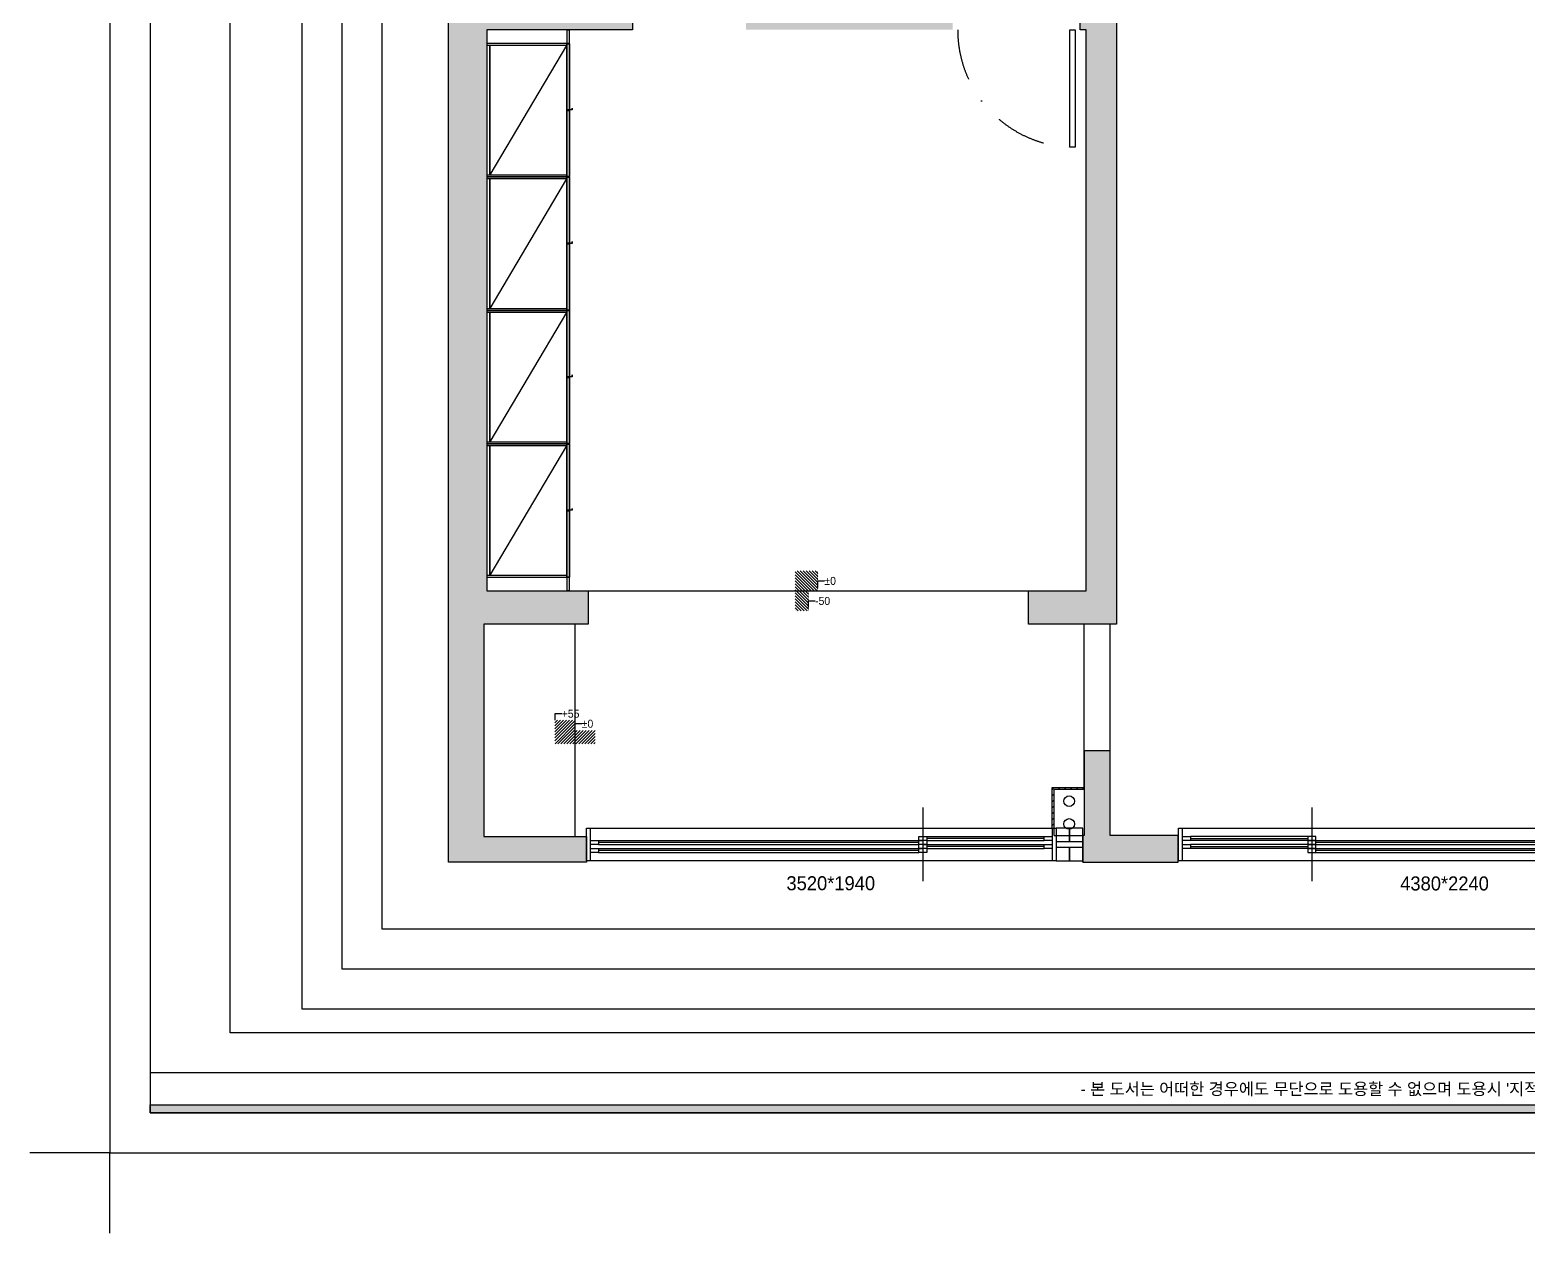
# Model space of a CAD drawing. Header units: millimetres. Extents: x -551172 to 227904, y -3435 to 261611.
# Drawn here: x 141304 to 152533, y 77080 to 86096 of the extents above; entities that cross this region are included whole.
import ezdxf
from ezdxf.enums import TextEntityAlignment as Align

# ---------------------------------------------------------------- set-up
doc = ezdxf.new("R2010")
doc.units = ezdxf.units.MM
doc.header["$LTSCALE"] = 100
doc.linetypes.add('DASHDOT', pattern=[25.4, 12.7, -6.35, 0, -6.35])
doc.layers.get('DEFPOINTS').update_dxf_attribs({"color": 248})
for name, color, linetype in [('C-LEVEL', 7, 'Continuous'), ('C-LEVEL @ 1', 7, 'Continuous'), ('C-SYM', 7, 'Continuous'), ('F-DOOR', 6, 'Continuous'), ('F-HAT', 251, 'Continuous'), ('F-LEVEL', 7, 'Continuous'), ('F-TEXT @ 1', 3, 'Continuous'), ('F-WALL1', 2, 'Continuous'), ('F-WALL2', 3, 'Continuous'), ('F-WIN', 4, 'Continuous'), ('FORM(YOURNAME)-1', 1, 'Continuous'), ('FORM(YOURNAME)-11', 1, 'Continuous')]:
    doc.layers.add(name, color=color, linetype=linetype)
doc.layers.add('DEFPOINTS @ 1', color=248, linetype='Continuous', plot=False)
doc.styles.get("Standard").update_dxf_attribs({"font": 'romans.shx'})
doc.styles.add('YOURNAME', font='HYWULM.TTF')
doc.dimstyles.get("Standard").update_dxf_attribs({"dimtxt": 0.18, "dimasz": 0.18, "dimexe": 0.18, "dimexo": 0.0625, "dimgap": 0.09, "dimtad": 0, "dimtih": 1, "dimtoh": 1, "dimdec": 4, "dimzin": 0, "dimdsep": 46, "dimtxsty": 'Standard', "dimcen": 0.09, "dimadec": 0, "dimazin": 0, "dimtfac": 1, "dimtdec": 4, "dimtofl": 0, "dimtmove": 0, "dimatfit": 3, "dimfxl": 0, "dimtolj": 1, "dimtzin": 0, "dimarcsym": 0})

# ---------------------------------------------------------------- blocks, each defined once
blk = doc.blocks.new('FORM-ELEVATION')
at = {"layer": 'FORM(YOURNAME)-11'}
h = blk.add_hatch(color=256, dxfattribs=at)
h.dxf.hatch_style = 1
h.paths.add_polyline_path([(-10309, 35708), (71691, 35708), (71691, 35508), (-10309, 35508)])
h.paths.add_polyline_path([(-10309, -21492), (71691, -21492), (71691, -21692), (-10309, -21692)])
at = {"layer": 'DEFPOINTS', "color": 158}
blk.add_line((62481, -20692), (-10309, -20692), dxfattribs=at)
for points in [[(-10309, -21692), (71691, -21692), (71691, 35708), (-10309, 35708)], [(-8309, 33708), (61071, 33708), (61071, -19692), (-8309, -19692)]]:
    blk.add_lwpolyline(points, close=True, dxfattribs=at)
at = {"layer": 'DEFPOINTS', "color": 1}
blk.add_lwpolyline([(-11309, -24692), (-11309, -22692), (-13309, -22692)], dxfattribs=at)
at = {"layer": 'FORM(YOURNAME)-11', "color": 250}
blk.add_lwpolyline([(-11309, -22692), (72691, -22692), (72691, 36708), (-11309, 36708)], close=True, dxfattribs=at)
at = {"layer": 'FORM(YOURNAME)-11'}
blk.add_lwpolyline([(-10309, -21492), (71691, -21492), (71691, -21692), (-10309, -21692)], close=True, dxfattribs=at)
at = {"layer": 'FORM(YOURNAME)-11', "color": 1, "style": 'YOURNAME'}
blk.add_text("- 본 도서는 어떠한 경우에도 무단으로 도용할 수 없으며 도용시 '지적재산권' 보호에 관한 법률에 의거, 법적 분쟁이 발생합니다.  또한 본 도서에 관한 모든 저작권은 당사에 있습니다. -", height=300, dxfattribs=at).set_placement((28146, -21092), align=Align.MIDDLE_CENTER)
at = {"layer": 'FORM(YOURNAME)-11', "color": 3, "style": 'YOURNAME'}
for tag, height, p in [('1', 450, (71041, -1219)), ('2', 450, (71041, -1863)), ('3', 450, (71041, -3150)), ('4', 450, (71041, -5081)), ('5', 515, (71041, -7398)), ('6', 515, (71041, -9650)), ('7', 515, (71041, -11903)), ('8', 515, (71041, -14155)), ('9', 515, (71041, -16408)), ('10', 515, (66791, -18596)), ('11', 515, (71041, -18660)), ('12', 515, (66791, -20848)), ('13', 515, (71041, -20848))]:
    blk.add_attdef(tag, text='', height=height, dxfattribs=at).set_placement(p, align=Align.MIDDLE_RIGHT)
blk = doc.blocks.new('*U697')
at = {"layer": 'FORM(YOURNAME)-1', "xscale": 0.3, "yscale": 0.3, "zscale": 0.3}
blk.add_blockref('FORM-ELEVATION', (145297, 84488), dxfattribs=at)
blk = doc.blocks.new('C-SYM-LEVEL-2')
at = {"layer": 'C-SYM', "style": 'YOURNAME'}
blk.add_attdef('부위', text='', height=60, dxfattribs=at).set_placement((-68456, -41157), align=Align.MIDDLE_LEFT)
at = {"layer": 'DEFPOINTS @ 1', "has_arrowhead": 0}
blk.add_leader([(-68506, -41107), (-68506, -41157), (-68456, -41157)], dimstyle='Standard', override={"dimscale": 1, "dimasz": 1, "dimtxsty": 'YOURNAME', "dimldrblk": 'Dot'}, dxfattribs=at)
blk = doc.blocks.new('*U707')
at = {"layer": 'C-LEVEL'}
ref = blk.add_blockref('C-SYM-LEVEL-2', (213896, 39741), dxfattribs=dict(at, xscale=-1, rotation=180))
ref.add_attrib('부위', '%%P0', dxfattribs={"layer": 'C-LEVEL @ 1', "height": 60, "style": 'YOURNAME'}).set_placement((145440, 80897), align=Align.MIDDLE_LEFT)
blk = doc.blocks.new('*U708')
at = {"layer": 'C-LEVEL'}
ref = blk.add_blockref('C-SYM-LEVEL-2', (213746, 39816), dxfattribs=dict(at, xscale=-1, rotation=180))
ref.add_attrib('부위', '+55', dxfattribs={"layer": 'C-LEVEL @ 1', "height": 60, "style": 'YOURNAME'}).set_placement((145290, 80972), align=Align.MIDDLE_LEFT)
blk = doc.blocks.new('*U709')
at = {"layer": 'C-LEVEL'}
ref = blk.add_blockref('C-SYM-LEVEL-2', (215646, 40660), dxfattribs=dict(at, xscale=-1, rotation=180))
ref.add_attrib('부위', '-50', dxfattribs={"layer": 'C-LEVEL @ 1', "height": 60, "style": 'YOURNAME'}).set_placement((147189, 81817), align=Align.MIDDLE_LEFT)
blk = doc.blocks.new('*U710')
at = {"layer": 'C-LEVEL'}
ref = blk.add_blockref('C-SYM-LEVEL-2', (215716, 40810), dxfattribs=dict(at, xscale=-1, rotation=180))
ref.add_attrib('부위', '%%p0', dxfattribs={"layer": 'C-LEVEL @ 1', "height": 60, "style": 'YOURNAME'}).set_placement((147259, 81967), align=Align.MIDDLE_LEFT)

msp = doc.modelspace()

# ---------------------------------------------------------------- hatches: boundary and pattern name
at = {"layer": 'C-LEVEL'}
h = msp.add_hatch(dxfattribs=at)
h.set_pattern_fill('ANSI31', color=1, scale=5, angle=90)
h.set_pattern_definition([(135, (115358.297, 403486.05), (-11.22532015, -11.22532015), [])])
h.paths.add_polyline_path([(147039.1, 82041.8), (147039.1, 81741.8), (147139.1, 81741.8), (147139.1, 81891.8), (147209.1, 81891.8), (147209.1, 82041.8)])
h = msp.add_hatch(dxfattribs=at)
h.set_pattern_fill('ANSI31', color=1, scale=5, angle=180)
h.set_pattern_definition([(225, (-174185.903, 49071.47), (11.22532015, -11.22532015), [])])
h.paths.add_polyline_path([(145239.6, 80747.3), (145539.6, 80747.3), (145539.6, 80847.3), (145389.6, 80847.3), (145389.6, 80922.3), (145239.6, 80922.3)])
at = {"layer": 'F-HAT'}
h = msp.add_hatch(color=256, dxfattribs=at)
h.dxf.hatch_style = 1
h.paths.add_polyline_path([(146000.6, 91301.8), (146042.1, 91616.8), (144642.1, 91616.8), (144642.1, 93089.8), (145217.1, 93089.8), (145217.1, 93320.8), (144442.1, 93320.8), (144442.1, 79859.8), (145476.6, 79859.8), (145476.6, 80052.8), (144706.6, 80052.8), (144706.6, 81641.8), (145489.6, 81641.8), (145489.6, 81891.8), (144729.6, 81891.8), (144729.6, 86096.8), (145820.6, 86096.8), (145820.6, 86256.8), (144729.6, 86256.8), (144729.6, 88346.8), (146070.6, 88346.8), (146070.6, 88496.8), (144690.6, 88496.8), (144690.6, 91301.8)])
h.paths.add_polyline_path([(147533.6, 91301.8), (147533.6, 88496.8), (146858.6, 88496.8), (146858.6, 88346.8), (147533.6, 88346.8), (147533.6, 86256.8), (146670.6, 86256.8), (146670.6, 86096.8), (148220.6, 86096.8), (148220.6, 86256.8), (147705.6, 86256.8), (147705.6, 87608.8), (148405.6, 87608.8), (148405.6, 87763.8), (147695.6, 87763.8), (147695.6, 91300.8), (148485.6, 91300.8), (148485.6, 91915.8), (147700.6, 91915.8), (147700.6, 93120.8), (148460.6, 93120.8), (148460.6, 93320.8), (146834.6, 93320.8), (146834.6, 93089.8), (147544.6, 93089.8), (147544.6, 92186.8), (146802.1, 92186.8), (146802.1, 91616.8), (146843.6, 91301.8)])
h.paths.add_polyline_path([(146952.1, 91616.8), (146952.1, 92036.8), (147544.6, 92036.8), (147544.6, 91616.8)], flags=16)
h.paths.add_polyline_path([(147700.6, 91450.8), (147700.6, 91765.8), (148335.6, 91765.8), (148335.6, 91450.8)], flags=16)
h.paths.add_polyline_path([(149448.6, 86256.8), (149175.6, 86256.8), (149175.6, 86096.8), (149220.6, 86096.8), (149220.6, 81891.8), (148788.6, 81891.8), (148788.6, 81641.8), (149448.6, 81641.8), (149448.6, 81836.8)])
h.paths.add_polyline_path([(149401.6, 80059.8), (149401.6, 80694.8), (149206.6, 80694.8), (149206.6, 80402.8), (149206.6, 80059.8), (149196.6, 80059.8), (149196.6, 79859.8), (149911.6, 79859.8), (149911.6, 80059.8)])
h.paths.add_polyline_path([(154995.6, 80469.8), (155500.6, 80469.8), (155500.6, 80724.8), (154995.6, 80724.8), (154995.6, 85991.8), (156935.6, 85991.8), (156935.6, 85371.8), (157085.6, 85371.8), (157085.6, 85689.8), (157400.6, 85689.8), (157400.6, 85847.8), (157120.6, 85847.8), (157120.6, 86194.8), (154804.6, 86194.8), (154804.6, 80059.8), (154294.6, 80059.8), (154294.6, 79859.8), (154995.6, 79859.8), (154995.6, 80044.8)])
h.paths.add_polyline_path([(154995.6, 80044.8), (154995.6, 79859.8), (156640.6, 79859.8, 0.1911323), (158008.8, 80469.8), (157795.6, 80469.8), (157773.9, 80469.8, -0.1512783), (156640.6, 80044.8)])
h.paths.add_polyline_path([(158998.6, 80469.8), (158998.6, 80669.8), (158485.6, 80669.8), (158485.6, 85689.8), (158530.6, 85689.8), (158530.6, 85847.8), (158250.6, 85847.8), (158250.6, 85689.8), (158295.6, 85689.8), (158295.6, 80724.8), (157795.6, 80724.8), (157795.6, 80469.8)])
h.paths.add_polyline_path([(161980.6, 80469.8), (161980.6, 89425.8), (159090.6, 89425.8), (159090.6, 88310.8), (159005.6, 88310.8), (159005.6, 88150.8), (159090.6, 88150.8), (159090.6, 87350.8), (159250.6, 87350.8), (159250.6, 89200.8), (161780.6, 89200.8), (161780.6, 87505.8), (160035.6, 87505.8), (160035.6, 87350.8), (160965.6, 87350.8), (160965.6, 86142.8), (159700.6, 86142.8), (159700.6, 85847.8), (159380.6, 85847.8), (159380.6, 85689.8), (159695.6, 85689.8), (159695.6, 85364.8), (159848.6, 85364.8), (159848.6, 85984.8), (161788.6, 85984.8), (161788.6, 80669.8), (161278.6, 80669.8), (161278.6, 80469.8)])
h.paths.add_polyline_path([(161120.6, 86142.8), (161120.6, 87350.8), (161780.6, 87350.8), (161780.6, 86142.8)], flags=16)
h.paths.add_polyline_path([(155585.6, 87650.8), (155585.6, 87805.8), (153180.6, 87805.8), (153180.6, 92845.8), (153690.6, 92845.8), (153690.6, 93045.8), (153180.6, 93045.8), (153180.6, 93320.8), (152465.6, 93320.8), (152465.6, 93120.8), (153000.6, 93120.8), (153000.6, 90795.8), (152600.6, 90795.8), (152600.6, 90550.8), (152995.6, 90550.8), (152995.6, 87650.8)])
h.paths.add_polyline_path([(156675.6, 88310.8), (156675.6, 91102.8), (157445.6, 91102.8), (157445.6, 93045.8), (156205.6, 93045.8), (156205.6, 92845.8), (157237.6, 92845.8), (157237.6, 91575.8), (156485.6, 91575.8), (156485.6, 87805.8), (156435.6, 87805.8), (156435.6, 87650.8), (156670.6, 87650.8), (156670.6, 88150.8), (157090.6, 88150.8), (157090.6, 88310.8)])
h.paths.add_polyline_path([(156675.6, 91202.8), (156675.6, 91475.8), (157237.6, 91475.8), (157237.6, 91202.8)], flags=16)
h.paths.add_polyline_path([(159090.6, 90422.8), (159350.6, 90422.8), (159350.6, 91232.8), (159090.6, 91232.8)])
h.paths.add_polyline_path([(150970.6, 91300.8), (150970.6, 90550.8), (151240.6, 90550.8), (151240.6, 91640.8), (149970.6, 91640.8), (149970.6, 91300.8)])
h = msp.add_hatch(dxfattribs=at)
h.set_pattern_fill('ANSI31', color=256, scale=10)
h.paths.add_polyline_path([(148981.6, 80402.8), (149206.6, 80402.8), (149206.6, 80417.8), (148966.6, 80417.8), (148966.6, 80114.8), (148981.6, 80114.8)])
h = msp.add_hatch(dxfattribs=at)
h.set_pattern_fill('ANSI31', color=256, scale=10)
h.paths.add_polyline_path([(149913.1, 80059.8), (149911.6, 80059.8), (149911.6, 79869.8), (149913.1, 79869.8)])

# ---------------------------------------------------------------- linework, layer by layer
at = {"layer": 'C-LEVEL', "color": 2, "const_width": 2}
for points in [[(147139.1, 81741.8), (147139.1, 81891.8), (147209.1, 81891.8), (147209.1, 82041.8)], [(145539.6, 80847.3), (145389.6, 80847.3), (145389.6, 80922.3), (145239.6, 80922.3)]]:
    msp.add_lwpolyline(points, dxfattribs=at)
at = {"layer": 'DEFPOINTS'}
for points in [[(163080.6, 94145.8), (143342.1, 94145.8), (143342.1, 78759.8), (163080.6, 78759.8)], [(162780.6, 93845.8), (143642.1, 93845.8), (143642.1, 79059.8), (162780.6, 79059.8)], [(162480.6, 93545.8), (143942.1, 93545.8), (143942.1, 79359.8), (162480.6, 79359.8)]]:
    msp.add_lwpolyline(points, close=True, dxfattribs=at)
at = {"layer": 'F-DOOR'}
msp.add_lwpolyline([(149098.1, 86096.8), (149138.1, 86096.8), (149138.1, 85216.8), (149098.1, 85216.8)], close=True, dxfattribs=at)
at = {"layer": 'F-DOOR', "color": 1, "linetype": 'DASHDOT', "ltscale": 0.3}
msp.add_arc((149138.1, 86096.8), 880, 180, 270, dxfattribs=at)
at = {"layer": 'F-HAT'}
for p, q in [((145329.6, 86094.3), (145329.6, 85994.3)), ((145347.6, 86094.3), (145329.6, 86094.3)), ((145347.6, 85994.3), (145347.6, 86094.3)), ((145329.6, 85994.3), (144729.6, 85994.3)), ((144729.6, 85994.3), (144729.6, 84994.3)), ((145329.6, 85979.3), (144729.6, 85979.3)), ((144748.6, 85979.3), (144748.6, 85009.3)), ((144752.6, 85009.3), (144752.6, 85979.3)), ((144752.6, 85009.3), (145329.6, 85979.3)), ((145329.6, 84994.3), (145329.6, 85994.3)), ((145329.6, 85994.3), (145347.6, 85994.3)), ((145330.6, 85991.5), (145331.4, 85992.3)), ((145330.6, 85498.1), (145330.6, 85991.5)), ((145331.4, 85992.3), (145347.7, 85992.3)), ((145347.7, 85992.3), (145348.5, 85991.5)), ((145348.5, 85991.5), (145348.5, 85498.1)), ((145329.6, 85500.8), (145330.6, 85500.8)), ((145329.6, 85496.3), (145329.6, 85500.8)), ((145369.4, 85496.3), (145329.6, 85496.3)), ((145330.6, 85500.8), (145330.6, 85497.3)), ((145331.4, 85497.3), (145330.6, 85498.1)), ((145330.6, 85497.3), (145349.3, 85497.3)), ((145347.7, 85497.3), (145331.4, 85497.3)), ((145348.5, 85498.1), (145347.7, 85497.3)), ((145349.3, 85497.3), (145349.3, 85502.3)), ((145349.3, 85502.3), (145350.3, 85502.3)), ((145350.3, 85502.3), (145350.3, 85498.5)), ((145350.3, 85498.5), (145367, 85498.5)), ((145367, 85498.5), (145367.1, 85498.6)), ((145367.1, 85498.6), (145367.2, 85498.7)), ((145367.2, 85510.6), (145367.2, 85510.8)), ((145367.2, 85510.8), (145367.4, 85510.8)), ((145367.2, 85498.7), (145367.2, 85510.6)), ((145367.4, 85510.8), (145369.4, 85510.8)), ((145369.4, 85510.8), (145369.6, 85510.8)), ((145369.6, 85496.4), (145369.4, 85496.3)), ((145369.6, 85510.8), (145369.6, 85510.6)), ((145369.6, 85510.6), (145369.6, 85496.5)), ((145369.6, 85496.5), (145369.6, 85496.4)), ((144729.6, 85009.3), (145329.6, 85009.3)), ((144729.6, 84994.3), (145329.6, 84994.3)), ((145329.6, 84994.3), (144729.6, 84994.3)), ((144729.6, 84994.3), (144729.6, 83994.3)), ((145329.6, 84979.3), (144729.6, 84979.3)), ((144748.6, 84979.3), (144748.6, 84009.3)), ((144752.6, 84009.3), (144752.6, 84979.3)), ((144752.6, 84009.3), (145329.6, 84979.3)), ((145329.6, 83994.3), (145329.6, 84994.3)), ((145330.6, 84991.5), (145331.4, 84992.3)), ((145330.6, 84498.1), (145330.6, 84991.5)), ((145331.4, 84992.3), (145347.7, 84992.3)), ((145347.7, 84992.3), (145348.5, 84991.5)), ((145348.5, 84991.5), (145348.5, 84498.1)), ((145329.6, 84500.8), (145330.6, 84500.8)), ((145329.6, 84496.3), (145329.6, 84500.8)), ((145369.4, 84496.3), (145329.6, 84496.3)), ((145330.6, 84500.8), (145330.6, 84497.3)), ((145331.4, 84497.3), (145330.6, 84498.1)), ((145330.6, 84497.3), (145349.3, 84497.3)), ((145347.7, 84497.3), (145331.4, 84497.3)), ((145348.5, 84498.1), (145347.7, 84497.3)), ((145349.3, 84497.3), (145349.3, 84502.3)), ((145349.3, 84502.3), (145350.3, 84502.3)), ((145350.3, 84502.3), (145350.3, 84498.5)), ((145350.3, 84498.5), (145367, 84498.5)), ((145367, 84498.5), (145367.1, 84498.6)), ((145367.1, 84498.6), (145367.2, 84498.7)), ((145367.2, 84510.6), (145367.2, 84510.8)), ((145367.2, 84510.8), (145367.4, 84510.8)), ((145367.2, 84498.7), (145367.2, 84510.6)), ((145367.4, 84510.8), (145369.4, 84510.8)), ((145369.4, 84510.8), (145369.6, 84510.8)), ((145369.6, 84496.4), (145369.4, 84496.3)), ((145369.6, 84510.8), (145369.6, 84510.6)), ((145369.6, 84510.6), (145369.6, 84496.5)), ((145369.6, 84496.5), (145369.6, 84496.4)), ((144729.6, 84009.3), (145329.6, 84009.3)), ((144729.6, 83994.3), (145329.6, 83994.3)), ((145329.6, 83994.3), (144729.6, 83994.3)), ((144729.6, 83994.3), (144729.6, 82994.3)), ((145329.6, 82994.3), (145329.6, 83994.3)), ((145330.6, 83991.5), (145331.4, 83992.3)), ((145330.6, 83498.1), (145330.6, 83991.5)), ((145331.4, 83992.3), (145347.7, 83992.3)), ((145347.7, 83992.3), (145348.5, 83991.5)), ((145348.5, 83991.5), (145348.5, 83498.1)), ((145329.6, 83979.3), (144729.6, 83979.3)), ((144748.6, 83979.3), (144748.6, 83009.3)), ((144752.6, 83009.3), (144752.6, 83979.3)), ((144752.6, 83009.3), (145329.6, 83979.3)), ((145329.6, 83500.8), (145330.6, 83500.8)), ((145329.6, 83496.3), (145329.6, 83500.8)), ((145369.4, 83496.3), (145329.6, 83496.3)), ((145330.6, 83500.8), (145330.6, 83497.3)), ((145331.4, 83497.3), (145330.6, 83498.1)), ((145330.6, 83497.3), (145349.3, 83497.3)), ((145347.7, 83497.3), (145331.4, 83497.3)), ((145348.5, 83498.1), (145347.7, 83497.3)), ((145349.3, 83497.3), (145349.3, 83502.3)), ((145349.3, 83502.3), (145350.3, 83502.3)), ((145350.3, 83502.3), (145350.3, 83498.5)), ((145350.3, 83498.5), (145367, 83498.5)), ((145367, 83498.5), (145367.1, 83498.6)), ((145367.1, 83498.6), (145367.2, 83498.7)), ((145367.2, 83510.6), (145367.2, 83510.8)), ((145367.2, 83510.8), (145367.4, 83510.8)), ((145367.2, 83498.7), (145367.2, 83510.6)), ((145367.4, 83510.8), (145369.4, 83510.8)), ((145369.4, 83510.8), (145369.6, 83510.8)), ((145369.6, 83496.4), (145369.4, 83496.3)), ((145369.6, 83510.8), (145369.6, 83510.6)), ((145369.6, 83510.6), (145369.6, 83496.5)), ((145369.6, 83496.5), (145369.6, 83496.4)), ((144729.6, 83009.3), (145329.6, 83009.3)), ((144729.6, 82994.3), (145329.6, 82994.3)), ((145329.6, 82994.3), (144729.6, 82994.3)), ((144729.6, 82994.3), (144729.6, 81994.3)), ((145329.6, 81994.3), (145329.6, 82994.3)), ((145330.6, 82991.5), (145331.4, 82992.3)), ((145330.6, 82498.1), (145330.6, 82991.5)), ((145331.4, 82992.3), (145347.7, 82992.3)), ((145347.7, 82992.3), (145348.5, 82991.5)), ((145348.5, 82991.5), (145348.5, 82498.1)), ((145329.6, 82979.3), (144729.6, 82979.3)), ((144748.6, 82979.3), (144748.6, 82009.3)), ((144752.6, 82009.3), (144752.6, 82979.3)), ((144752.6, 82009.3), (145329.6, 82979.3)), ((145329.6, 82500.8), (145330.6, 82500.8)), ((145329.6, 82496.3), (145329.6, 82500.8)), ((145369.4, 82496.3), (145329.6, 82496.3)), ((145330.6, 82500.8), (145330.6, 82497.3)), ((145331.4, 82497.3), (145330.6, 82498.1)), ((145330.6, 82497.3), (145349.3, 82497.3)), ((145347.7, 82497.3), (145331.4, 82497.3)), ((145348.5, 82498.1), (145347.7, 82497.3)), ((145349.3, 82497.3), (145349.3, 82502.3)), ((145349.3, 82502.3), (145350.3, 82502.3)), ((145350.3, 82502.3), (145350.3, 82498.5)), ((145350.3, 82498.5), (145367, 82498.5)), ((145367, 82498.5), (145367.1, 82498.6)), ((145367.1, 82498.6), (145367.2, 82498.7)), ((145367.2, 82510.6), (145367.2, 82510.8)), ((145367.2, 82510.8), (145367.4, 82510.8)), ((145367.2, 82498.7), (145367.2, 82510.6)), ((145367.4, 82510.8), (145369.4, 82510.8)), ((145369.4, 82510.8), (145369.6, 82510.8)), ((145369.6, 82496.4), (145369.4, 82496.3)), ((145369.6, 82510.8), (145369.6, 82510.6)), ((145369.6, 82510.6), (145369.6, 82496.5)), ((145369.6, 82496.5), (145369.6, 82496.4)), ((144729.6, 82009.3), (145329.6, 82009.3)), ((144729.6, 81994.3), (145329.6, 81994.3)), ((145329.6, 81994.3), (145329.6, 81894.3)), ((145347.6, 81994.3), (145329.6, 81994.3)), ((145347.6, 81894.3), (145347.6, 81994.3)), ((145329.6, 81894.3), (145347.6, 81894.3)), ((149206.6, 80402.8), (148981.6, 80402.8)), ((148981.6, 80059.8), (148981.6, 80402.8)), ((148981.6, 80059.8), (149196.6, 80059.8))]:
    msp.add_line(p, q, dxfattribs=at)
for points in [[(145347.6, 81994.3), (145347.6, 85994.3), (145329.6, 85994.3), (145329.6, 81994.3)], [(145331.4, 84996.3), (145330.6, 84997.1), (145330.6, 85491.5), (145331.4, 85492.3), (145347.8, 85492.3), (145348.6, 85491.5), (145348.6, 84997.1), (145347.8, 84996.3)], [(145331.4, 83996.3), (145330.6, 83997.1), (145330.6, 84491.5), (145331.4, 84492.3), (145347.8, 84492.3), (145348.6, 84491.5), (145348.6, 83997.1), (145347.8, 83996.3)], [(145331.4, 82996.3), (145330.6, 82997.1), (145330.6, 83491.5), (145331.4, 83492.3), (145347.8, 83492.3), (145348.6, 83491.5), (145348.6, 82997.1), (145347.8, 82996.3)], [(145331.4, 81996.3), (145330.6, 81997.1), (145330.6, 82491.5), (145331.4, 82492.3), (145347.8, 82492.3), (145348.6, 82491.5), (145348.6, 81997.1), (145347.8, 81996.3)]]:
    msp.add_lwpolyline(points, close=True, dxfattribs=at)
for centre in [(149094.1, 80316.9), (149094.1, 80145.7)]:
    msp.add_circle(centre, 40, dxfattribs=at)
at = {"layer": 'F-LEVEL'}
for p, q in [((145489.6, 81891.8), (148788.6, 81891.8)), ((145389.6, 81641.8), (145389.6, 80052.8))]:
    msp.add_line(p, q, dxfattribs=at)
at = {"layer": 'F-WALL1'}
msp.add_line((149196.6, 79859.8), (149196.6, 80059.8), dxfattribs=at)
for points in [[(144442.1, 79859.8), (144442.1, 93320.8), (145217.1, 93320.8), (145217.1, 93089.8), (144642.1, 93089.8), (144642.1, 91616.8), (146042.1, 91616.8), (146000.6, 91301.8), (144690.6, 91301.8), (144690.6, 88496.8), (146070.6, 88496.8), (146070.6, 88346.8), (144729.6, 88346.8), (144729.6, 86256.8), (145820.6, 86256.8), (145820.6, 86096.8), (144729.6, 86096.8), (144729.6, 81891.8), (145489.6, 81891.8), (145489.6, 81641.8), (144706.6, 81641.8), (144706.6, 80052.8), (145476.6, 80052.8), (145476.6, 79859.8)], [(149175.6, 86256.8), (149448.6, 86256.8), (149448.6, 81836.8), (149448.6, 81641.8), (148788.6, 81641.8), (148788.6, 81891.8), (149220.6, 81891.8), (149220.6, 86096.8), (149175.6, 86096.8)], [(149911.6, 79859.8), (149911.6, 80059.8), (149401.6, 80059.8), (149401.6, 80694.8), (149206.6, 80694.8), (149206.6, 80402.8), (149206.6, 80059.8), (149196.6, 80059.8), (149196.6, 79859.8)]]:
    msp.add_lwpolyline(points, close=True, dxfattribs=at)
msp.add_lwpolyline([(149206.6, 80417.8), (149206.6, 81641.8), (148788.6, 81641.8), (148788.6, 81891.8)], dxfattribs=at)
at = {"layer": 'F-WALL2'}
for p, q in [((149206.6, 80694.8), (149206.6, 81641.8)), ((149401.6, 80694.8), (149401.6, 81641.8)), ((149911.6, 80059.8), (149913.1, 80059.8)), ((149913.1, 79869.8), (149911.6, 79869.8))]:
    msp.add_line(p, q, dxfattribs=at)
msp.add_lwpolyline([(148966.6, 80114.8), (148966.6, 80417.8), (149206.6, 80417.8)], dxfattribs=at)
at = {"layer": 'F-WIN'}
for p, q in [((147996.6, 80268.2), (147996.6, 79716.5)), ((150913.1, 80268.2), (150913.1, 79716.5)), ((145476.6, 79869.8), (145476.6, 80114.8)), ((145476.6, 80114.8), (148996.6, 80114.8)), ((145506.6, 79869.8), (145506.6, 80114.8)), ((148966.6, 80114.8), (148966.6, 79869.8)), ((148996.6, 80114.8), (148996.6, 79869.8)), ((149913.1, 79869.8), (149913.1, 80114.8)), ((149913.1, 80114.8), (154293.1, 80114.8)), ((149943.1, 79869.8), (149943.1, 80114.8)), ((145566.6, 80022.3), (147966.6, 80022.3)), ((147966.6, 80007.3), (145566.6, 80007.3)), ((145566.6, 79992.3), (147966.6, 79992.3)), ((145566.6, 79962.3), (147966.6, 79962.3)), ((148026.6, 80052.3), (148906.6, 80052.3)), ((148906.6, 80037.3), (148026.6, 80037.3)), ((148026.6, 80022.3), (148906.6, 80022.3)), ((148026.6, 79992.3), (148906.6, 79992.3)), ((148906.6, 79977.3), (148026.6, 79977.3)), ((148026.6, 79962.3), (148906.6, 79962.3)), ((150883.1, 80052.3), (150003.1, 80052.3)), ((150003.1, 80037.3), (150883.1, 80037.3)), ((150883.1, 80022.3), (150003.1, 80022.3)), ((150883.1, 79992.3), (150003.1, 79992.3)), ((150003.1, 79977.3), (150883.1, 79977.3)), ((150883.1, 79962.3), (150003.1, 79962.3)), ((150943.1, 80022.3), (153263.1, 80022.3)), ((153263.1, 80007.3), (150943.1, 80007.3)), ((150943.1, 79992.3), (153263.1, 79992.3)), ((150943.1, 79962.3), (153263.1, 79962.3)), ((148996.6, 79869.8), (145476.6, 79869.8)), ((147966.6, 79947.3), (145566.6, 79947.3)), ((145566.6, 79932.3), (147966.6, 79932.3)), ((154293.1, 79869.8), (149913.1, 79869.8)), ((153263.1, 79947.3), (150943.1, 79947.3)), ((150943.1, 79932.3), (153263.1, 79932.3))]:
    msp.add_line(p, q, dxfattribs=at)
for points in [[(148996.6, 80014.8), (149096.6, 80014.8), (149096.6, 80114.8), (148996.6, 80114.8)], [(149096.6, 80014.8), (149196.6, 80014.8), (149196.6, 80114.8), (149096.6, 80114.8)], [(145566.6, 80022.3), (145566.6, 79992.3), (145506.6, 79992.3), (145506.6, 80022.3)], [(145566.6, 79962.3), (145566.6, 79932.3), (145506.6, 79932.3), (145506.6, 79962.3)], [(148026.6, 80052.3), (148026.6, 80022.3), (147966.6, 80022.3), (147966.6, 80052.3)], [(148966.6, 80052.3), (148966.6, 80022.3), (148906.6, 80022.3), (148906.6, 80052.3)], [(148966.6, 79992.3), (148966.6, 79962.3), (148906.6, 79962.3), (148906.6, 79992.3)], [(148996.6, 79869.8), (149096.6, 79869.8), (149096.6, 79969.8), (148996.6, 79969.8)], [(149096.6, 79869.8), (149196.6, 79869.8), (149196.6, 79969.8), (149096.6, 79969.8)], [(150003.1, 80052.3), (150003.1, 80022.3), (149943.1, 80022.3), (149943.1, 80052.3)], [(150003.1, 79992.3), (150003.1, 79962.3), (149943.1, 79962.3), (149943.1, 79992.3)], [(150883.1, 80052.3), (150883.1, 80022.3), (150943.1, 80022.3), (150943.1, 80052.3)], [(150883.1, 80022.3), (150883.1, 79992.3), (150943.1, 79992.3), (150943.1, 80022.3)], [(150883.1, 79992.3), (150883.1, 79962.3), (150943.1, 79962.3), (150943.1, 79992.3)], [(150883.1, 79962.3), (150883.1, 79932.3), (150943.1, 79932.3), (150943.1, 79962.3)]]:
    msp.add_lwpolyline(points, close=True, dxfattribs=at)
for points in [[(148026.6, 80022.3), (148026.6, 79992.3), (147966.6, 79992.3), (147966.6, 80022.3), (147996.6, 80022.3)], [(147996.6, 79992.3), (148026.6, 79992.3), (148026.6, 79962.3), (147966.6, 79962.3), (147966.6, 79992.3)], [(148026.6, 79962.3), (148026.6, 79932.3), (147966.6, 79932.3), (147966.6, 79962.3), (147996.6, 79962.3)]]:
    msp.add_lwpolyline(points, dxfattribs=at)

# ---------------------------------------------------------------- block references
at = {"layer": 'F-WALL1'}
for name in ['*U697', '*U710', '*U709', '*U708', '*U707']:
    msp.add_blockref(name, (0, 0), dxfattribs=at)

# ---------------------------------------------------------------- texts
at = {"layer": 'F-TEXT @ 1', "style": 'YOURNAME'}
for s, p in [('3520*1940', (146974.6, 79649.1)), ('4380*2240', (151575, 79647.3))]:
    msp.add_text(s, height=105, dxfattribs=at).set_placement(p)

doc.saveas('drawing.dxf')
